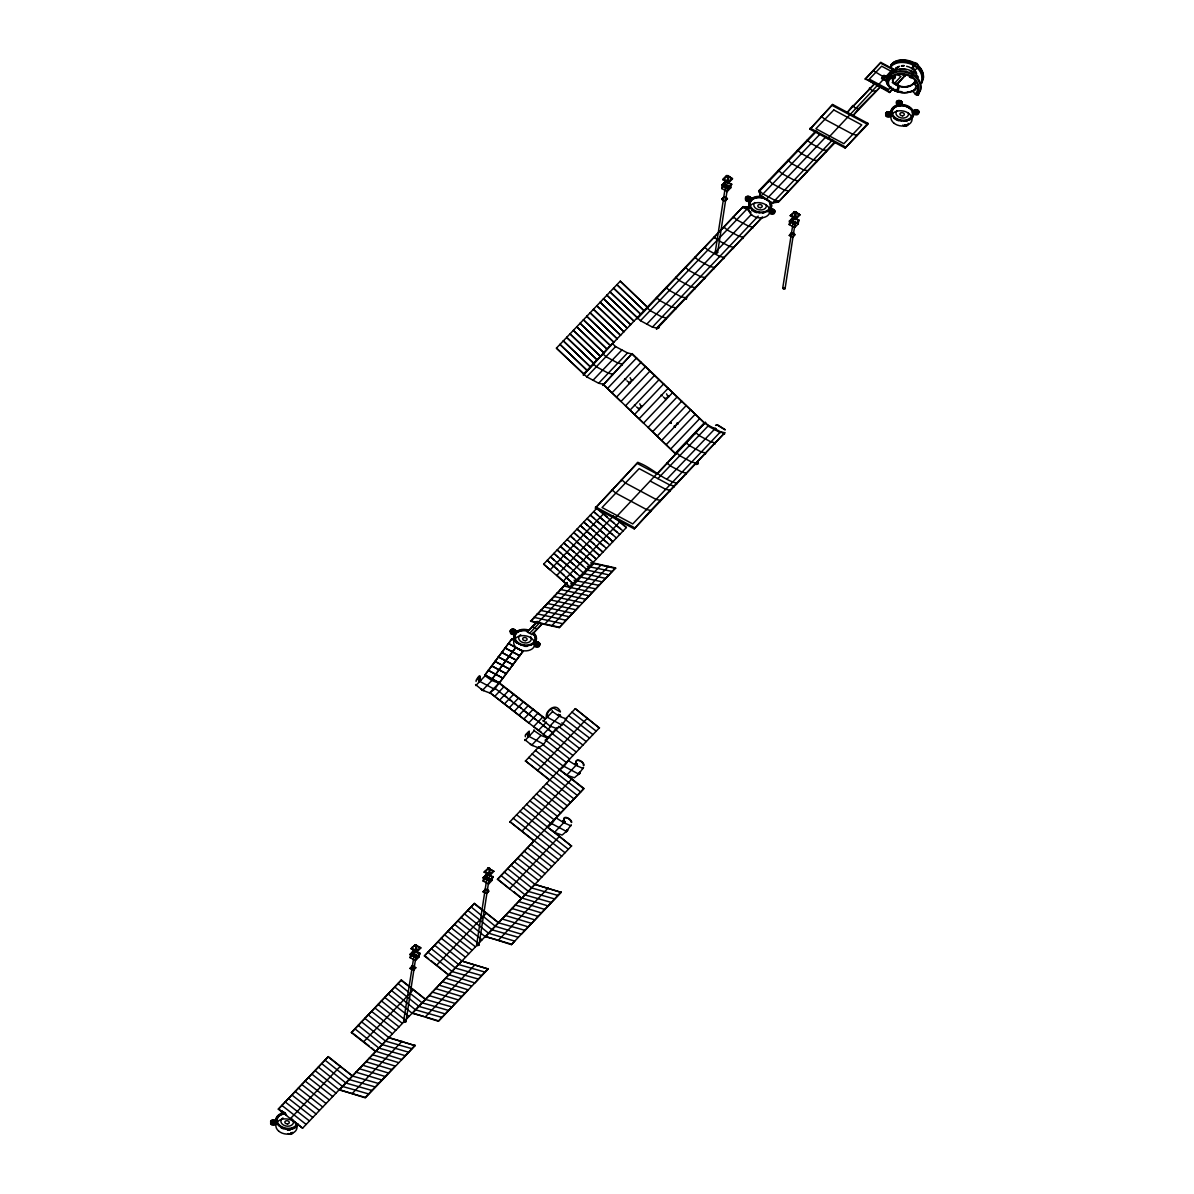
<?xml version="1.0" encoding="UTF-8"?>
<svg xmlns="http://www.w3.org/2000/svg" width="1194" height="1194" viewBox="0 0 1194 1194"><rect width="100%" height="100%" fill="white"/><g stroke="black" fill="none" stroke-linecap="round" stroke-linejoin="round"><path stroke-width="1.5" d="M894.754 89.237L895.052 90.848L896.604 90.251A3.119 1.149 -68.5 0 0 897.739 88.072L898.022 85.207L896.261 85.431M897.216 85.356L899.097 85.625L898.813 88.505A3.119 1.149 -68.5 0 1 897.679 90.684L896.425 91.445L895.813 90.356M909.515 77.222C910.604 78.834 915.246 69.715 912.201 72.312M415.467 950.827L416.154 946.961L415.616 951.737M489.092 870.381L488.57 875.068M727.818 178.025L727.295 182.637M794.816 217.726L795.279 214.099M560.061 711.758L553.195 707.803L547.822 711.952M560.449 711.788C555.314 700.117 543.27 713.922 547.091 717.101L546.315 716.34L547.807 715.788M899.037 66.685A11.746 7.925 17.1 0 0 897.097 67.67C894.739 73.177 887.351 65.401 892.605 63.864M896.142 67.431L895.455 69.192M479.854 676.535C477.496 689.595 483.615 667.536 476.54 679.64M410.184 954.513L414.094 949.887L419.96 953.707L416.154 957.707L410.184 954.513L414.005 950.514L419.96 953.707M414.199 959.857L410.079 957.648L410.602 954.215L414.124 950.528M412.378 969.752L410.154 968.558L412.378 965.797L415.721 967.588L413.497 970.349M410.079 957.648L413.602 953.961L414.094 949.887M416.258 954.349L405.945 1021.721L404.557 1022.318L403.587 1021.243L414.393 953.349M410.154 968.558L412.378 965.797M420.855 947.917L414.885 944.723L420.855 947.917L417.034 951.916L411.079 948.723C412.273 945.23 418.452 946.141 416.034 945.096M416.378 952.26L415.84 950.26L414.408 951.185L415.84 950.26M416.452 952.394L416.676 950.917L414.721 950.394M420.064 953.066L416.109 957.155L415.587 960.588L419.094 956.901L419.631 953.469M416.154 957.707L410.288 953.887M478.973 681.655L479.466 681.147M479.227 681.789L479.615 680.655M480.242 680.162L479.018 680.267L479.719 679.789M480.6 679.52L480.078 680.505L480.779 680.162M482.257 689.819L481.436 689.251M483.003 689.654L483.674 690.565L482.525 689.804M483.257 690.296L481.869 690.356L481.421 689.102M483.227 877.903L487.137 873.262L493.003 877.083L489.182 881.082L483.227 877.903L487.033 873.904L493.003 877.083M492.659 876.844L492.137 880.276L488.615 883.978L483.122 881.038L483.645 877.59L487.167 873.904M485.421 893.142L483.182 891.933L485.406 889.172C493.316 889.426 482.704 896.948 488.764 890.978M483.122 881.038L486.63 877.336L487.137 873.262M489.286 877.739L478.973 945.096L477.585 945.693L476.63 944.618L487.107 876.948M483.182 891.933L485.406 889.172M487.525 875.262L487.749 873.784L488.883 873.65L489.212 876.426M487.645 875.172L487.853 873.844M489.018 868.829L489.868 868.769L489.062 868.486M488.615 883.978L489.286 880.456L483.316 877.262M532.226 626.492L536.987 629.044M541.912 624.163L531.987 634.581L541.912 624.163L539.524 622.895L529.599 633.298M528.106 736.608L528.852 736.235C526.882 738.161 531.255 732.489 529.211 735.459M528.36 736.743L529.24 731.206L525.673 734.594M528.196 736.101L528.972 731.504L525.957 734.877M528.241 735.907L529.987 734.623M530.897 744.444L530.464 743.728M532.808 745.519L530.39 744.22M592.97 364.961L593.164 363.722L596.343 366.767L608.283 373.155L612.552 374.095L612.373 375.334M546.643 717.564L546.748 716.788M546.837 716.967L547.762 712.057M602.597 354.872L602.776 353.633L605.97 356.678L617.895 363.066L622.178 364.006L621.984 365.245M547.464 716.31L548.195 715.952L546.628 716.042M704.311 422.84L631.79 353.902L602.746 385.423L632.104 353.588L704.311 422.84L675.147 453.421L602.94 384.184L598.657 383.244L586.732 376.856L556.419 348.141L583.702 373.886M612.403 343.544L583.359 375.05L612.403 343.544L615.582 346.588L627.507 352.961L631.79 353.902M558.135 715.116L558.374 714.445C558.613 716.012 561.27 713.564 559.792 716.012L560.583 715.728M560.553 716.415L560.031 715.34M673.909 487.182L674.088 485.943L669.804 485.003L639.163 468.615L602.06 507.525L632.745 523.942L720.519 431.795L724.803 432.735L634.223 528.867L595.358 508.092L637.88 462.421C651.924 467.481 662.237 479.57 676.714 483.197L676.52 484.436M611.716 490.928L611.895 489.674L615.806 493.122L646.491 509.525L650.775 510.465L724.803 432.735M562.598 821.532L564.404 821.487M571.359 822.472C570.642 818.383 562.15 814.547 563.986 821.785C561.732 813.741 571.105 818.383 571.792 822.248M562.687 821.039L565.18 822.666L564.538 821.293M574.866 764.22L576.926 764.697M575.359 763.787L576.806 763.682M566.314 831.322C564.359 833.263 568.822 827.845 566.747 830.845M583.403 765.608C584.642 761.906 573.881 756.608 576.269 764.503C573.613 756.041 584.776 761.473 583.911 765.518M566.374 831.427L567.583 830.576L566.762 831.591L551.807 823.681L547.553 827.293L554.434 832.457L562.105 835.069L566.359 831.457L571.284 824.785M614.791 518.48L705.415 422.363L708.46 426.303L720.385 432.691L720.519 431.795M646.73 308.813L646.924 307.574L650.103 310.619L662.043 317.007L666.327 317.947L666.133 319.186M567.284 829.636L567.448 830.442M577.284 765.518L576.627 763.608M621.328 480.839L621.522 479.585L625.417 483.018L656.073 499.42L660.357 500.361L660.163 501.599M579.627 773.503L578.18 774.578L579.806 772.458L579.09 774.294L564.075 766.354L559.822 769.981L566.702 775.13L574.374 777.757L578.627 774.13L583.553 767.473M579.553 772.324L579.344 772.921M656.357 298.724L656.536 297.485L659.73 300.53L671.655 306.918L675.938 307.858L675.744 309.097M656.7 328.037L656.506 329.275L762.503 217.039L656.7 328.037L652.417 327.096L640.491 320.708L610.03 291.903L637.298 317.664L637.118 318.902L743.116 206.666L748.742 207.144L640.491 320.708M657.327 328.022L658.894 327.902L657.476 327.872M658.342 327.365C658.237 324.559 659.849 328.708 658.103 327.231M595.358 508.092L637.88 462.421M665.968 288.635L666.162 287.396L669.341 290.44L681.281 296.828L685.565 297.769L684.669 299.366L685.386 298.888M634.223 528.867L650.775 510.465L650.581 511.719M675.595 278.545L675.774 277.292L678.968 280.351L690.893 286.724L695.177 287.664L694.983 288.918M685.207 268.456L685.401 267.202L688.58 270.262L700.52 276.635L704.803 277.575L704.609 278.829M637.686 463.675L657.118 474.063L657.312 472.824M686.535 298.127C686.58 297.202 686.804 299.351 684.669 299.366M694.833 258.367L695.012 257.113L698.206 260.173L710.131 266.546L714.415 267.486L714.221 268.74M666.745 463.973L666.939 462.735L670.118 465.779L682.043 472.167L686.326 473.108L686.132 474.346M704.445 248.277L704.639 247.024L707.818 250.083L719.758 256.456L724.027 257.397L723.848 258.65M669.774 491.51L669.968 490.256L665.685 489.316L650.342 481.122M676.356 453.884L676.55 452.645L679.729 455.69L691.669 462.078L695.953 463.018L695.759 464.257M721.848 185.413L725.773 180.772L731.623 184.592L727.818 188.592L721.848 185.413L725.788 181.413L731.623 184.592M714.072 238.188L714.251 236.934L717.445 239.994M731.295 184.354L730.773 187.786L727.25 191.488L721.743 188.548L722.28 185.1M724.057 200.652L721.818 199.443L724.042 196.682L727.4 198.488L725.176 201.249M721.743 188.548L725.265 184.846L725.773 180.772M727.922 185.249L717.609 252.606L716.221 253.203L715.251 252.128L725.728 184.458M685.983 443.795L686.177 442.556L689.356 445.601L701.281 451.989L705.564 452.929L705.37 454.168M721.818 199.443L724.042 196.682M726.161 182.772L726.385 181.294L728.549 181.906L731.862 178.324L726.803 175.622L723.564 179.01L728.624 181.607L728.116 183.294M727.653 176.339L728.504 176.399L727.698 175.996M727.833 177.861L727.25 181.607M727.847 183.936L728.25 181.831L725.803 181.891L727.519 181.16M727.25 191.488L727.773 188.04L731.728 183.966M727.818 188.592L721.952 184.771M723.683 228.099L723.877 226.845L727.056 229.905L738.982 236.278L743.265 237.218L743.086 238.472M695.595 433.706L695.789 432.452L698.968 435.512L710.908 441.884L715.191 442.825L714.997 444.078M733.295 218.009L733.489 216.756L736.683 219.815L748.608 226.188L752.892 227.129L752.698 228.382M696.311 463.675L696.177 464.556L698.087 462.377L696.759 463.869M696.639 464.138L697.311 463.212M697.863 462.048L698.087 463.973L696.699 463.869M698.087 462.377L697.296 463.436M657.118 474.063L705.415 422.363M733.459 248.561L733.653 247.307L729.37 246.367L719.012 240.83M713.594 428.855L715.4 428.795L716.012 430.138L715.684 428.437M715.922 429.318L713.669 428.347M834.815 142.862L778.309 202.144L772.473 202.905L760.548 196.532L759.1 190.518L815.606 131.236M762.593 213.323L762.682 212.741A11.433 8.134 8.7 0 0 765.473 212.219M768.533 181.682L768.727 180.428L772.622 183.861L784.548 190.249L788.115 190.801L787.921 192.055M778.145 171.593L778.339 170.339L782.234 173.772L794.174 180.16L797.741 180.712L797.547 181.966M778.309 202.144L835.009 141.608M787.771 161.503L787.95 160.25L791.861 163.682L803.786 170.07L807.353 170.623L807.159 171.876M797.383 151.414L797.577 150.16L801.472 153.593L813.413 159.981L816.98 160.533L816.786 161.772M793.129 217.487L799.084 220.666L793.219 216.845L789.309 221.487L793.249 217.487M798.756 220.427L798.219 223.86L794.711 227.547L789.204 224.606L789.727 221.174M791.503 236.71L789.279 235.517L791.503 232.755C799.398 233.009 788.801 240.531 794.846 234.546M789.204 224.606L792.726 220.92L793.219 216.845M795.383 221.308L785.07 288.679L783.682 289.276L782.712 288.202L793.517 220.323M789.279 235.517L791.503 232.755M795.174 212.532L795.965 212.472L795.159 212.189M795.383 213.98L794.741 218.711L795.577 219.368L794.965 217.233L793.532 218.144L794.965 217.233M807.01 141.31L807.189 140.071L811.099 143.504L823.024 149.892L826.591 150.444L826.397 151.683M795.502 219.233L795.786 217.995M794.711 227.547L795.234 224.114L799.189 220.039M809.965 129.221L832.651 104.49L867.874 123.325L867.71 124.43L845.173 148.056L809.965 129.221L832.651 104.49M821.218 117.415L821.397 116.311L824.845 119.34L852.814 134.295L856.605 135.131L856.441 136.235M827.561 138.638L877.56 85.267M845.173 148.056L867.874 123.325M850.098 115.012L850.262 113.908M852.635 106.818L874.65 83.714L847.352 112.34L852.829 105.52L855.546 108.37L858.65 108.639L880.471 86.819L853.173 115.46L858.65 108.639L858.441 109.923M892.828 88.983L889.5 92.475L865.322 78.714L880.859 62.416L896.052 70.536M869.381 89.237L869.575 87.953L872.292 90.804L875.396 91.072L875.202 92.356M872.978 71.327L873.083 70.565L885.127 77.819M877.351 85.983L893.008 68.909L892.888 69.67M865.202 79.476L880.859 62.416M889.5 92.475L892.948 88.222M897.395 83.565L897.276 84.326L905.156 75.401L897.395 83.565L894.769 82.983L900.948 76.506L897.724 74.789M904.768 121.012L904.798 120.863A11.433 8.134 8.7 0 0 910.022 119.31M916.35 85.953C913.365 85.117 914.679 78.894 915.111 83.699M913.828 69.342C914.32 71.819 917.932 67.506 918.261 66.103C915.783 57.446 911.559 70.64 911.723 67.745L914.052 68.774M911.723 67.745C912.097 70.7 917.186 60.745 913.917 63.715M915.589 63.924L912.216 69.058L912.32 67.595M914.365 63.924L914.634 62.551L913.843 62.879M895.067 76.132C895.351 82.073 886.799 77.058 889.62 73.312L890.53 72.774M889.933 73.252L890.246 76.58L893.933 78.416M894.769 77.923L893.41 78.535M715.594 425.348L717.46 424.795L725.28 429.721M513.808 630.671C515.763 634.387 508.748 630.148 513.823 630.671M538.33 644.342C534.285 646.506 537.031 641.73 538.181 643.85M747.966 197.473C751.578 197.353 746.668 201.353 747.354 197.667M773.473 211.353C769.429 213.517 772.175 208.741 773.324 210.86M882.351 77.655L883.172 76.476A1.716 1.209 8.7 0 0 883.724 75.804L883.993 76.058M882.47 77.207A1.716 1.209 8.7 0 1 881.799 77.789L883.784 75.52M883.172 76.476L884.112 75.386M885.873 80.326L885.545 80.565M887.381 77.834L884.142 75.476M910.276 76.879C910.156 79.849 915.41 71.461 913.126 72.252M910.664 77.311C912.246 80.908 914.365 66.894 916.067 74.461A16.194 13.358 14.9 0 1 918.365 77.132M488.271 875.217L488.883 873.65L489.48 875.784M726.907 182.727L727.31 181.279L728.042 182.607L728.34 181.816M631.76 379.931L632.671 380.155L631.79 380.05M916.44 86.192L913.186 91.938L916.574 94.953L918.425 94.908L918.858 93.595M921.35 83.386L922.44 80.162A17.447 14.403 14.9 0 0 917.664 67.297L915.067 65.252M476.152 680.207L476.078 681.446M525.3 735.131L525.345 736.728M564.075 766.354L569.001 759.683M551.807 823.681L556.732 817.009M416.363 951.708L416.542 950.991M795.383 218.756L794.458 218.86L795.801 217.89L793.846 217.353M889.172 75.312L886.441 79.52A17.925 10.224 4.5 0 0 892.008 88.49M893.366 77.804L892.754 79.237A11.627 6.642 4.5 0 0 896.366 85.058L898.127 85.759M715.251 252.128L716.639 251.546L717.609 252.606M782.712 288.202L784.1 287.62L785.07 288.679M403.587 1021.243L404.975 1020.646L405.945 1021.721M476.63 944.618L478.018 944.036L478.973 945.096M567.419 830.979L567.538 829.77M557.329 728.459L548.195 738.026L489.913 692.669L528.763 722.907L538.091 712.997M489.913 692.669L499.211 682.774L545.374 718.684M494.958 696.132L504.077 686.55M499.808 699.908L508.942 690.326M504.166 695.46L506.793 697.012M504.674 703.684L513.793 694.117M509.032 699.236L511.659 700.788M404.587 1021.079L302.589 1128.196L278.336 1109.181L328.32 1056.63L352.648 1076.092L378.543 1083.48M509.525 707.46L518.659 697.893M281.844 1105.375L306.097 1124.39M513.883 703.012L516.509 704.564M285.157 1101.898L309.41 1120.912M288.485 1098.42L312.738 1117.435M291.799 1094.928L316.052 1113.942M295.127 1091.45L319.38 1110.465M514.39 711.236L523.509 701.669M298.44 1087.973L322.693 1106.987M552.941 732.922L518.957 706.445L521.375 708.355M301.754 1084.48L326.022 1103.495M305.082 1081.003L329.335 1100.017M308.395 1077.525L332.648 1096.54M311.724 1074.033L335.977 1093.047M519.241 715.012L528.375 705.445M315.037 1070.555L339.111 1089.883L365.26 1097.405L394.035 1067.227M318.365 1067.078L342.424 1086.406L368.573 1093.928M523.614 710.564L531.091 715.907M321.679 1063.585L346.006 1083.062L371.901 1090.45M325.007 1060.108L349.32 1079.57L375.214 1086.958M278.336 1109.181L328.32 1056.63M524.106 718.788L533.225 709.221M371.767 1048.093L375.632 1051.586L351.379 1032.571L401.363 980.005L425.676 999.482L451.571 1006.855M533.33 718.131L535.942 719.683M354.872 1028.765L378.946 1048.093L405.094 1055.615M358.2 1025.288L382.274 1044.616L408.423 1052.138M361.513 1021.795L385.587 1041.138L411.736 1048.645M364.842 1018.318L388.916 1037.646L415.124 1045.631L365.319 1097.868L339.29 1089.57M302.589 1128.196L290.649 1118.375L340.454 1066.138M368.155 1014.84L392.408 1033.84M371.483 1011.348L395.736 1030.362M538.375 721.579L540.807 723.46M374.797 1007.87L399.05 1026.885M542.942 716.773L533.628 726.683L541.106 732.026M378.125 1004.378L402.378 1023.392M381.438 1000.9L404.154 1019.183M384.752 997.423L409.02 1016.437M538.688 730.131L546.479 722.072M388.08 993.93L412.154 1013.273L423.691 1016.378M543.046 725.683L545.673 727.236M391.393 990.453L415.467 1009.796L441.616 1017.303M394.721 986.975L419.034 1006.438L444.944 1013.825M363.692 1041.75L408.87 994.483M573.986 798.905L525.479 760.891L549.553 780.219M398.035 983.483L408.632 992.259M528.793 757.399L577.314 795.428M351.379 1032.571L401.363 980.005M532.121 753.921L580.627 791.95M535.434 750.444L583.762 788.786L497.45 879.336L521.703 898.351L513.808 891.679M548.091 729.131L550.524 731.012M525.3 761.205L538.763 746.951M569.657 758.996L545.404 739.996M548.195 738.026L543.345 734.25L551.344 725.848M431.332 960.916L448.66 974.961L424.407 955.946L474.391 903.395L498.719 922.858L524.614 930.245M555.359 729.549L579.612 748.548M427.915 952.14L452.242 971.617L478.137 979.005M431.243 948.663L455.556 968.125L481.451 975.513M434.556 945.185L458.63 964.513L484.779 972.035M437.87 941.693L461.944 961.036L488.167 969.006L438.362 1021.243L412.333 1012.945M568.642 715.609L592.896 734.623M441.198 938.215L465.451 957.23M537.613 770.399L587.403 718.146M571.956 712.131L596.209 731.146M444.511 934.738L468.764 953.752M413.482 989.513L409.975 993.318L422.109 1002.826L448.257 1010.348M558.404 859.71L509.898 821.696L533.972 841.024M575.284 708.639L599.343 727.982L575.284 708.639L565.135 719.415L589.567 738.101M447.84 931.245L472.093 950.26M513.211 818.203L561.732 856.232M451.153 927.768L475.406 946.782M516.539 814.726L565.046 852.755M454.481 924.29L477.197 942.559M519.853 811.248L568.374 849.262M457.795 920.798L482.048 939.812M523.181 807.756L571.508 846.098L551.479 829.934M461.108 917.32L485.182 936.648L496.734 939.768M526.494 804.278L550.747 823.293M464.436 913.843L488.51 933.171L514.718 941.141L511.405 944.633L485.376 936.335M529.823 800.801L554.076 819.8M467.749 910.35L492.077 929.827L517.972 937.215M436.72 965.14L481.913 917.858M533.136 797.308L557.389 816.323M405.691 1019.915L477.436 944.782M471.078 906.873L481.675 915.649M536.449 793.831L560.717 812.845M424.407 955.946L474.391 903.395M539.778 790.338L564.031 809.353M543.091 786.861L567.344 805.875M546.419 783.383L570.672 802.398M522.017 831.188L571.822 778.951M497.45 879.336L534.151 840.695M563.016 765.966L538.569 747.28M500.958 875.53L525.27 894.993L551.18 902.38M566.329 762.488L543.24 744.847M504.271 872.053L528.599 891.515L554.494 898.903M507.599 868.56L531.912 888.037L557.807 895.41M572.971 755.518L548.539 736.832M510.913 865.083L534.987 884.411L561.195 892.396L511.405 944.633M576.299 752.041L551.852 733.34M514.226 861.59L538.494 880.605M561.135 891.933L521.36 934.186L495.391 926.335L483.197 916.38M517.554 858.113L541.807 877.127M486.525 912.903L483.018 916.694M582.941 745.071L558.493 726.385M520.868 854.635L545.121 873.65M586.254 741.593L561.807 722.892M524.196 851.143L548.449 870.157M527.509 847.665L551.762 866.68M530.837 844.188L555.091 863.202M478.734 943.29L571.687 845.785M547.24 827.099L583.956 788.458L563.732 772.622M559.553 836.278L509.569 888.843L497.629 879.008M479.272 681.013L480.854 679.655M889.739 73.655L893.41 71.207A16.089 10.85 17.1 0 1 910.007 70.356L912.992 71.565M915.276 80.968L915.305 83.296M921.798 83.087L923.246 78.849A17.895 14.761 14.9 0 0 918.35 65.655L917.679 65.222M715.952 425.333L717.549 425.213L724.952 429.81M900.53 103.132C896.963 105.475 898.381 99.386 900.589 102.893M272.292 1121.614C272.56 1125.614 276.904 1120.166 272.292 1121.614M475.54 684.565L482.54 690.251L489.585 692.923L494.48 689.251L523.047 651.237L517.226 648.118M524.688 739.534L531.688 745.205L538.718 747.877L543.613 744.22L548.539 737.549M542.957 720.355L549.956 726.027L557.001 728.713L561.881 725.042L566.807 718.37M514.778 640.536L511.868 638.969L484.868 675.117L499.42 682.893L523.047 651.237M484.868 675.117L511.868 638.969M515.763 647.342L492.152 678.998L515.793 647.641L508.495 643.447L523.062 651.536M914.32 82.237L913.186 83.729A11.522 8.492 -0.5 0 1 900.977 86.386L899.097 85.625M914.753 90.431L916.38 88.296M915.082 94.251L916.798 91.998A14.209 11.716 14.9 0 0 913.768 78.938L911.679 77.476M915.813 94.669L917.589 92.326A15.089 12.447 14.9 0 0 914.395 78.461L912.171 76.849M917.29 95.102L919.171 92.61A16.731 13.806 14.9 0 0 915.649 77.207L913.171 75.312M917.917 95.072L920.947 89.341A17.358 14.313 14.9 0 0 916.186 76.535L913.604 74.506M914.231 82.789L913.097 84.267A11.403 8.403 -0.5 0 1 901.022 86.893L899.201 86.177M613.343 516.077L626.372 527.524L569.717 587.015L543.643 564.135L550.15 569.851L603.492 513.838L607.403 517.271M567.105 539.464L593.179 562.344M543.643 564.135L596.985 508.122M556.792 562.881L560.926 566.031M560.12 559.404L570.762 568.269M563.434 555.926L567.568 559.061M566.762 552.434L570.896 555.583M570.075 548.956L574.21 552.106M573.389 545.479L577.523 548.613M576.717 541.986L580.851 545.136M583.359 535.031L587.493 538.166M586.672 531.539L590.806 534.688M593.314 524.584L596.149 526.584M596.627 521.091L600.776 524.241M599.955 517.614L604.089 520.763M569.956 561.643L574.09 564.792M573.269 558.165L582.627 565.881M576.598 554.673L587.254 563.538M579.911 551.195L584.045 554.344M583.239 547.718L587.373 550.852M586.553 544.225L590.687 547.374M589.866 540.748L594.015 543.882M596.507 533.778L599.343 535.778M599.836 530.3L603.97 533.434M609.791 519.853L613.925 522.987M563.419 581L619.85 521.793M566.508 577.806L573.03 583.538L547.18 560.359L557.613 569.508M569.837 574.329L573.971 577.463M586.433 556.911L590.567 560.061M589.746 553.434L596.269 559.15L570.419 535.987L574.329 539.419M593.075 549.956L599.597 555.673L573.732 532.494L577.657 535.927M596.388 546.464L602.91 552.18L577.06 529.017L580.971 532.449M599.716 542.986L603.851 546.121M603.03 539.509L607.164 542.643M609.671 532.539L612.507 534.539M612.985 529.046L617.134 532.196M616.313 525.569L620.447 528.718M569.717 587.015L556.897 575.284L613.119 516.375L626.372 527.524M576.583 579.762L550.494 556.882L554.404 560.314M579.896 576.269L553.822 553.389L557.732 556.822M583.209 572.792L557.135 549.912L561.046 553.344M586.538 569.314L560.464 546.434L564.374 549.867M589.851 565.822L563.777 542.942L567.687 546.374M606.448 548.419L580.374 525.539L584.284 528.972M609.776 544.927L583.702 522.047L587.612 525.479M616.417 537.972L590.343 515.092L594.254 518.524M619.731 534.479L593.657 511.599L597.567 515.032M623.059 531.002L596.761 508.405M685.147 298.858L686.475 299.067L685.759 298.216M560.15 715.639L558.374 714.445M889.127 74.535L887.411 77.222M475.809 685.565L485.122 675.804L484.854 674.804L499.42 682.893M524.942 740.519L534.255 730.758L533.987 729.758M543.225 721.34L552.538 711.579L552.27 710.594M889.411 76.132L886.694 80.237A17.597 10.045 4.5 0 0 892.157 89.043L894.843 90.475M556.419 348.141L620.283 281.157L647.357 307.112L620.283 281.157M722.743 179.622L726.549 175.608L728.101 175.637L732.519 178.801L728.698 182.801L722.743 179.622L728.101 175.637M728.698 182.801L728.37 175.787M723.37 184.443L726.042 181.697M727.862 186.816L723.549 184.861M725.251 200.726L727.4 198.488M583.493 374.095L743.116 206.666L751.041 212.248M758.906 191.771L816.621 131.221M586.732 376.856L615.582 346.588M819.517 134.668L760.548 196.532L759.1 190.518L762.996 193.95L774.936 200.338L778.503 200.89L772.473 202.905L832.651 139.788M593.045 380.244L621.91 349.976M646.82 324.096L751.414 214.368M766.16 199.532L826.323 136.415M598.657 383.244L627.507 352.961M652.417 327.096L758.22 216.099M656.998 328.38L657.804 327.514M658.879 326.395L658.461 327.589M685.759 298.44L686.535 297.381M891.067 86.864L888.605 89.46L869.307 79.132L881.65 66.192L891.291 71.356M794.667 218.084L790.204 215.681L794.249 211.696L799.323 214.398L796.085 217.801L791.01 215.084M790.204 215.681L795.831 211.86L799.98 214.875L796.159 218.875L795.831 211.86M790.876 220.517L793.503 222.263M657.879 478.615L708.594 425.422M530.524 620.79L537.778 622.85L594.105 563.18L615.567 567.956L559.24 627.626L530.629 621.268L567.046 582.493M530.629 621.268L567.15 582.956M666.819 479.257L714.922 428.81M476.809 679.923L479.988 676.595M537.181 621.298L527.211 632.029L537.584 621.85M482.54 690.251L491.853 680.49L498.898 683.162M559.24 627.626L579.045 606.253L550.449 599.895M583.478 601.612L615.567 567.956M529.002 735.011L528.554 734.907M546.389 717.43L548.27 715.445M531.688 745.205L540.986 735.444L548.031 738.116M549.956 726.027L559.27 716.266L566.299 718.952M545.21 740.31L557.389 727.549M509.719 822.009L599.537 727.653M575.105 763.548L577.359 765.011M566.702 775.13L576.001 765.369L583.179 768.518M411.079 948.723L415.124 944.723M493.883 871.292L487.928 868.098L493.883 871.292L490.077 875.292L484.107 872.113L488.167 868.113M577.926 774.443L578.732 773.578M579.806 772.458L579.732 773.712L579.015 773.294M484.107 872.113L489.465 868.128M490.077 875.292L489.734 868.277M484.794 876.933L487.421 878.68M420.198 947.439L416.96 950.827L411.885 948.126M493.226 870.814L489.988 874.217L484.928 871.501M416.184 955.916L411.482 953.782L414.721 951.036M418.587 953.409L415.96 951.663M493.092 876.456L489.137 880.53L483.645 877.59M413.587 969.841L415.721 967.588M564.986 822.218L564.419 820.95L562.762 821.368M554.434 832.457L563.732 822.681L570.911 825.83M565.658 831.77L566.463 830.89M339.365 1090.018L389.095 1037.332M412.393 1013.407L462.138 960.707M485.436 936.783L535.166 884.097M415.064 1045.168L401.841 1059.556L375.812 1051.257M438.362 1021.243L468.242 989.901L442.213 981.602M488.092 968.558L474.884 982.946L448.854 974.647M886.963 79.073L886.008 80.073A1.716 1.209 8.7 0 1 886.545 79.401L886.008 79.625M602.94 384.184L620.984 401.482L650.148 370.901M636.611 357.916L607.761 388.199M641.133 362.245L612.268 392.527M645.641 366.573L616.776 396.841M654.67 375.229L625.507 405.811L643.551 423.124L672.715 392.542M659.178 379.558L630.328 409.826M663.685 383.886L634.835 414.154M668.207 388.214L639.342 418.482M677.222 396.871L648.073 427.452L675.147 453.421M681.744 401.199L652.879 431.467M686.251 405.527L657.401 435.795M690.774 409.855L661.909 440.123M695.281 414.184L666.431 444.452M699.788 418.512L670.938 448.78M890.396 77.67L888.664 79.356A16.447 9.388 4.5 0 0 892.873 89.669L895.351 91.028M889.769 73.938L891.724 77.67L893.008 76.401A14.791 9.97 17.1 0 1 908.276 75.625L910.664 76.864M891.067 78.267L889.381 79.879A15.656 8.925 4.5 0 0 893.381 89.699L895.739 90.968M891.037 77.058L892.425 75.774A15.626 10.537 17.1 0 1 908.559 74.953L911.156 76.237M891.022 64.73L893.425 62.416A17.462 11.776 17.1 0 1 911.455 61.506L914.664 62.849M890.739 66.028L892.739 64.177A17.626 11.88 17.1 0 1 910.932 63.252L914.052 64.655M890.858 66.774L892.843 64.939A17.253 11.641 17.1 0 1 910.649 64.028L913.664 65.416M895.843 68.715L897.47 67.222A11.477 7.746 17.1 0 1 899.366 66.252M890.052 75.535L891.575 74.237A17.059 11.507 17.1 0 1 909.186 73.341L912.141 74.7M889.814 74.715L891.381 73.431A17.552 11.836 17.1 0 1 909.485 72.521L912.589 73.894M892.888 72.461L894.067 71.506M887.575 113.34C886.5 117.116 892.575 112.833 887.56 113.326M894.157 78.401L895.53 75.864M795.204 221.621L794.458 221.935M528.285 734.817L529.449 735.086M416.079 954.648L413.9 953.872M890.127 72.938L891.142 72.61M893.56 78.565L894.575 78.237M727.43 185.757L725.564 184.771M482.316 689.998L481.66 689.072M885.858 80.252L885.605 80.476M742.922 207.92L748.742 207.144M793.935 217.427L794.861 217.308M916.126 112.729L917.44 112.176L916.888 111.042L914.917 111.415L916.111 112.729L915.007 112.146M885.381 79.729L882.993 78.998A1.716 1.209 8.7 0 0 882.008 78.535L881.485 78.371M795.562 211.711L794.01 211.681L799.98 214.875M884.993 76.147L886.724 76.864A1.925 1.373 8.7 0 0 887.694 77.356M881.754 78.595L885.202 80.282M590.642 562.852L615.671 568.419M587.329 566.344L612.238 571.433M574.045 580.269L598.97 585.358M570.732 583.747L595.642 588.851M539.464 622.79L543.031 623.581M559.12 627.163L544.822 623.984L601.269 564.777M896.813 91.401L899.619 92.147A16.164 11.925 -0.5 0 0 913.992 90.311M896.425 91.445L899.41 92.251A16.835 12.418 -0.5 0 0 914.38 90.341M895.918 90.908L899.157 91.804A17.686 13.044 -0.5 0 0 901.843 92.236M535.24 884.545L561.195 892.396M511.331 944.17L498.346 940.26L548.15 888.008M462.197 961.17L488.167 969.006M438.302 1020.795L425.318 1016.87L475.108 964.633M389.154 1037.78L415.124 1045.631M893.216 78.371L891.724 77.67M715.415 428.258L713.758 428.676M487.898 878.321L486.928 877.262M898.022 85.207L896.201 84.505A11.955 6.821 4.5 0 1 892.5 80.117M909.828 70.7L912.634 71.849M882.023 77.909L882.993 78.998M914.574 63.312L911.35 61.939A17.731 11.97 17.1 0 0 893.037 62.879M577.448 765.339L576.806 763.966M880.739 63.178L895.933 71.297M902.007 74.55L905.037 76.162M865.322 78.714L889.62 91.714M832.487 105.594L867.71 124.43M810.129 128.116L845.352 146.952M726.549 175.608L732.519 178.801M725.265 184.846L730.773 187.786M792.726 220.92L798.219 223.86M789.413 220.845L795.368 224.039M790.801 222.278L793.786 223.875M723.967 197.204L727.31 198.995M791.413 233.263L794.771 235.069M721.892 198.935L724.131 200.129M705.221 423.616L724.609 433.989M595.537 506.838L634.417 527.629M527.658 632.268L531.539 634.342M511.898 639.283L514.808 640.835M480.316 680.132L479.063 681.147L479.331 680.326M547.345 717.266L561.881 725.042M479.928 681.476L494.48 689.251M483.077 689.983L483.839 690.386M529.061 736.429L543.613 744.22M486.63 877.336L492.137 880.276M485.331 889.694L488.689 891.485M483.257 891.425L485.495 892.619M413.602 953.961L419.094 956.901M410.602 954.215L416.109 957.155M412.288 966.304L415.646 968.095M410.229 968.05L412.467 969.244M885.829 76.55L887.082 78.088M886.306 76.923L885.814 76.655A2.254 1.597 8.7 0 0 883.142 76.864L882.814 77.192A2.254 1.597 8.7 0 0 883.381 79.147L883.873 79.416A2.254 1.597 8.7 0 0 886.545 79.222M911.007 68.058L909.216 67.058A11.746 7.925 17.1 0 0 906.574 66.297M568.628 760.727L576.001 765.369M556.374 818.054L563.732 822.681M912.022 68.67L913.738 69.789A11.656 9.627 14.9 0 1 916.514 73.864M552.538 711.579L559.27 716.266M485.122 675.804L491.853 680.49M534.255 730.758L540.986 735.444M793.547 221.756L793.025 220.83M914.679 66.028L917.186 67.954A16.94 13.97 14.9 0 1 921.813 80.431M545.18 718.997L499.032 683.102M494.465 687.878L518.748 706.788M474.212 903.709L498.465 922.723M424.601 955.633L428.631 958.797M401.169 980.334L425.422 999.348M351.558 1032.243L369.08 1045.974M328.141 1056.944L352.394 1075.958M278.515 1108.868L286.605 1115.196M915.679 63.461L918.35 65.655M598.284 509.271L600.895 511.554M604.686 527.673L607.283 529.957M590.926 522.002L587.015 518.569L612.865 541.733L607.88 536.867M591.523 528.912L594.134 531.211M594.716 538.121L597.328 540.404M574.687 571.702L577.284 573.986M561.523 572.941L564.135 575.239M666.536 393.811L667.819 396.333L667.058 397.93A2.91 2.254 46 0 1 663.939 397.542L663.401 397.005M630.119 377.647L631.402 380.17L630.641 381.767A2.91 2.254 46 0 1 627.522 381.379L626.984 380.841M639.76 403.781L641.059 406.288L640.297 407.885A2.91 2.254 46 0 1 637.178 407.497L636.641 406.975M794.771 217.338L795.488 218.681M608.418 566.359L551.971 625.566M608.925 574.911L587.478 570.15M605.612 578.403L584.15 573.627M602.283 581.881L580.836 577.12M592.328 592.328L563.717 585.97M589 595.806L560.404 589.448M585.687 599.298L557.076 592.94M582.373 602.776L553.762 596.418M575.732 609.746L547.121 603.388M572.404 613.223L543.807 606.865M569.09 616.716L540.479 610.343M565.762 620.193L537.166 613.835M562.449 623.671L533.837 617.313M547.852 905.858L521.882 898.022M544.539 909.35L518.569 901.5M541.21 912.828L515.256 904.992M537.897 916.32L511.927 908.47M534.569 919.798L508.614 911.947M531.255 923.275L505.286 915.44M527.927 926.768L501.973 918.917M471.496 985.96L445.526 978.125M464.854 992.93L438.885 985.095M461.541 996.408L435.571 988.572M458.212 999.9L432.258 992.05M454.899 1003.378L428.93 995.542M402.079 1041.243L352.275 1093.495M398.453 1062.585L372.498 1054.735M395.139 1066.063L369.17 1058.227M391.826 1069.555L365.857 1061.705M388.498 1073.033L362.528 1065.182M385.184 1076.51L359.215 1068.675M381.856 1080.003L355.902 1072.152M676.864 423.154L676.192 425.422A2.91 2.254 46 0 1 674.356 425.706M884.605 75.879L884.62 75.729A1.731 1.224 8.7 0 0 885.635 76.282M885.097 80.058L885.142 80.207A1.716 1.209 8.7 0 0 884.082 79.595M416.527 945.066L417.034 951.916M901.843 120.818A11.433 8.134 8.7 0 1 891.261 110.087A11.433 8.134 8.7 0 1 906.724 105.475A11.433 8.134 8.7 0 1 911.932 117.818M912.276 112.072A10.239 7.283 8.7 0 1 900.977 120.042A10.239 7.283 8.7 0 1 893.306 108.833A10.239 7.283 8.7 0 1 909.843 108.52M892.172 116.296A11.433 8.134 8.7 0 1 896.172 105.923A11.433 8.134 8.7 0 1 911.306 108.997A11.433 8.134 8.7 0 1 909.932 119.893M898.828 120.818A11.433 8.134 8.7 0 1 893.873 118.161M908.41 113.012A6.358 4.522 8.7 0 1 901.127 117.922A6.358 4.522 8.7 0 1 896.903 110.684M907.276 124.669A2.836 2.015 8.7 0 1 904.53 124.907M904.082 121.131A2.836 2.015 8.7 0 1 906.903 121.445M908.201 123.34A2.836 2.015 8.7 0 1 908.067 123.848M907.813 124.579A2.642 1.881 8.7 0 1 905.753 126.191A2.642 1.881 8.7 0 1 902.858 124.997M906.589 124.803A2.642 1.881 8.7 0 1 904.589 124.773M904.171 121.266A2.642 1.881 8.7 0 1 905.5 121.161M901.351 66.103A11.746 7.925 17.1 0 1 903.903 65.983M901.634 65.7A11.477 7.746 17.1 0 1 904.142 65.566M913.738 90.371A17.686 13.044 -0.5 0 1 907.336 92.177M909.768 85.968A13.821 10.194 -0.5 0 1 906.664 86.64M901.813 91.729A17.806 13.134 -0.5 0 1 899.112 91.296M897.978 85.058A3.657 1.358 -68.5 0 1 898.56 86.102L898.201 88.311A2.97 1.104 -68.5 0 1 897.112 90.386L895.933 91.117A3.657 1.358 -68.5 0 1 895.351 90.072M894.41 84.028A14.746 8.418 4.5 0 1 892.202 82.401M899.604 69.476A15.283 10.313 17.1 0 1 906.41 69.715M915.47 71.252A11.597 9.567 14.9 0 1 916.589 73.386M918.261 66.103A17.955 14.821 14.9 0 1 923.186 79.341M770.339 201.562A11.433 8.134 8.7 0 1 769.817 209.696M759.727 212.696A11.433 8.134 8.7 0 1 749.041 202.293A11.433 8.134 8.7 0 1 763.682 197.025M770.145 203.935A10.239 7.283 8.7 0 1 758.862 211.92A10.239 7.283 8.7 0 1 751.19 200.696A10.239 7.283 8.7 0 1 767.727 200.398M768.548 200.264A11.433 8.134 8.7 0 1 767.817 211.771M756.712 212.696A11.433 8.134 8.7 0 1 751.742 210.04M750.056 208.159A11.433 8.134 8.7 0 1 752.474 198.547A11.433 8.134 8.7 0 1 766.279 198.726M766.279 204.89A6.358 4.522 8.7 0 1 758.996 209.801A6.358 4.522 8.7 0 1 754.787 202.547M769.354 210.801A2.836 2.015 8.7 0 1 773.473 209.413A2.836 2.015 8.7 0 1 773.891 212.845A2.836 2.015 8.7 0 1 769.414 211.338M769.473 211.622A2.642 1.881 8.7 0 1 773.757 211.114A2.642 1.881 8.7 0 1 772.981 214.189A2.642 1.881 8.7 0 1 769.354 212.084M533.494 632.671A11.433 8.134 8.7 0 1 530.33 645.208M528.539 630.029A11.433 8.134 8.7 0 0 513.748 636.342A11.433 8.134 8.7 0 0 527.539 645.73L527.449 646.312A11.433 8.134 8.7 0 1 524.494 646.282M532.584 633.387A10.239 7.283 8.7 0 1 532.569 643.267A10.239 7.283 8.7 0 1 518.853 643.088A10.239 7.283 8.7 0 1 516.495 633.178M518.211 631.835A10.239 7.283 8.7 0 1 528.151 631.014M533.405 633.268A11.433 8.134 8.7 0 1 534.599 643.267M516.614 643.029A11.433 8.134 8.7 0 1 515.435 633.029A11.433 8.134 8.7 0 1 528.449 630.611M532.822 633.611A10.642 7.567 8.7 0 1 529.046 645.476A10.642 7.567 8.7 0 1 514.45 637.671A10.642 7.567 8.7 0 1 528.211 631.133M530.584 636.73A6.358 4.522 8.7 0 1 528.36 642.491A6.358 4.522 8.7 0 1 519.957 640.775A6.358 4.522 8.7 0 1 520.703 634.715M534.345 644.611A2.642 1.881 8.7 0 1 538.449 643.999A2.642 1.881 8.7 0 1 538.24 647.058A2.642 1.881 8.7 0 1 534.285 645.581M298.142 1124.091A11.433 8.134 8.7 0 1 278.903 1125.688A11.433 8.134 8.7 0 1 284.859 1112.644A2.836 2.015 8.7 0 1 282.724 1112.211M296.963 1123.942A10.239 7.283 8.7 0 1 279.754 1125.375A10.239 7.283 8.7 0 1 285.082 1113.689M298.052 1124.673A11.433 8.134 8.7 0 1 292.44 1129.046M289.649 1129.569A11.433 8.134 8.7 0 1 286.694 1129.524M283.769 1128.927A11.433 8.134 8.7 0 1 281.083 1127.823M277.112 1124.405A11.433 8.134 8.7 0 1 284.769 1113.226M297.291 1124.449A10.642 7.567 8.7 0 1 279.396 1125.942A10.642 7.567 8.7 0 1 284.933 1113.793M291.843 1118.927A6.358 4.522 8.7 0 1 291.426 1125.315A6.358 4.522 8.7 0 1 282.5 1124.36A6.358 4.522 8.7 0 1 282.903 1117.972M282.172 1111.823A2.836 2.015 8.7 0 1 281.5 1110.853M292.694 1132.419A2.836 2.015 8.7 0 1 290.933 1133.181M287.635 1130.33A2.836 2.015 8.7 0 1 290.455 1129.136M284.784 1112.48A2.537 1.806 8.7 0 1 282.888 1112.092M282.381 1111.748A2.537 1.806 8.7 0 1 281.784 1110.868M285.799 1113.554A2.642 1.881 8.7 0 1 282.351 1113.345A2.642 1.881 8.7 0 1 281.829 1110.853M292.037 1132.524A2.537 1.806 8.7 0 1 290.873 1132.867M288.202 1129.912A2.537 1.806 8.7 0 1 290.455 1129.255M292.754 1132.703A2.642 1.881 8.7 0 1 291.023 1134.255A2.642 1.881 8.7 0 1 288.187 1133.539M289.59 1130.151A1.582 1.119 8.7 0 1 290.381 1130.091M624.88 378.886L625.671 379.528L624.88 378.886M628.82 382.781L629.611 383.423L628.82 382.781M634.536 405.005L635.327 405.647L634.536 405.005M638.462 408.915L639.253 409.557L638.462 408.915M641.432 405.841L642.223 406.467L641.491 405.751M661.297 395.05L662.088 395.692L661.297 395.05M665.237 398.945L666.028 399.587L665.371 398.796M668.207 395.871L668.998 396.512L668.207 395.871M670.431 422.557L671.222 423.183L670.431 422.557M674.356 426.452L675.147 427.094L674.356 426.452M677.326 423.377L678.117 424.019L677.476 423.228M487.749 873.784L487.451 874.56L489.704 874.306L489.406 875.098L487.749 873.784M833.8 109.967L815.905 128.728L843.874 143.683L861.755 124.922L833.8 109.967M596.821 305.754L623.91 331.723L596.821 305.754M600.179 302.231L627.253 328.201L600.179 302.231M603.522 298.724L630.611 324.693L603.522 298.724M606.88 295.216L633.954 321.171L606.88 295.216M613.582 288.187L640.656 314.141L613.582 288.187M616.925 284.665L643.999 310.634L616.925 284.665M573.374 330.35L600.448 356.319L573.374 330.35M576.732 326.843L603.806 352.812L576.732 326.843M580.075 323.32L607.149 349.29L580.075 323.32M583.433 319.813L610.507 345.782L583.433 319.813M586.776 316.291L613.85 342.26L586.776 316.291M590.12 312.783L617.208 338.753L590.12 312.783M593.478 309.261L620.552 335.23L593.478 309.261M559.971 344.409L587.045 370.379L559.971 344.409M563.329 340.902L590.403 366.856L563.329 340.902M566.672 337.38L593.746 363.349L566.672 337.38M570.031 333.872L597.104 359.827L570.031 333.872M902.604 115.788L902.022 115.773A2.209 1.567 8.7 0 1 900.172 113.326A2.209 1.567 8.7 0 1 903.873 113.37A2.209 1.567 8.7 0 1 902.604 115.788M760.474 207.652L759.906 207.652A2.209 1.567 8.7 0 1 758.056 205.189A2.209 1.567 8.7 0 1 761.757 205.249A2.209 1.567 8.7 0 1 760.474 207.652M525.345 640.656L524.778 640.641A2.209 1.567 8.7 0 1 522.912 638.193A2.209 1.567 8.7 0 1 526.629 638.238A2.209 1.567 8.7 0 1 525.345 640.656M287.545 1123.897L286.963 1123.897A2.209 1.567 8.7 0 1 285.112 1121.435A2.209 1.567 8.7 0 1 288.814 1121.479A2.209 1.567 8.7 0 1 287.545 1123.897M519.659 655.715L505.122 647.939L519.659 655.715M516.286 660.192L501.734 652.417L516.286 660.192M512.913 664.67L498.361 656.894L512.913 664.67M509.539 669.147L494.988 661.372L509.539 669.147M506.152 673.625L491.615 665.849L506.152 673.625M502.778 678.102L488.227 670.327L502.778 678.102M886.411 115.057A2.836 2.015 8.7 0 0 891.187 114.669A2.836 2.015 8.7 0 0 887.888 111.818A2.836 2.015 8.7 0 0 886.411 115.057M886.396 115.206A2.836 2.015 8.7 0 0 891.157 114.803A2.836 2.015 8.7 0 0 887.873 111.967A2.836 2.015 8.7 0 0 886.396 115.206M893.679 122.937A10.642 7.567 8.7 0 0 911.574 121.445A10.642 7.567 8.7 0 0 899.216 110.788A10.642 7.567 8.7 0 0 893.679 122.937M894.455 117.818A10.642 7.567 8.7 0 0 912.35 116.34A10.642 7.567 8.7 0 0 899.992 105.684A10.642 7.567 8.7 0 0 894.455 117.818M914.111 112.908A2.836 2.015 8.7 0 0 918.887 112.505A2.836 2.015 8.7 0 0 915.589 109.669A2.836 2.015 8.7 0 0 914.111 112.908M897.201 103.863A2.836 2.015 8.7 0 0 901.977 103.46A2.836 2.015 8.7 0 0 898.679 100.624A2.836 2.015 8.7 0 0 897.231 103.714A2.836 2.015 8.7 0 0 901.992 103.311A2.836 2.015 8.7 0 0 898.709 100.475A2.836 2.015 8.7 0 0 897.201 103.863M886.62 114.982A2.537 1.806 8.7 0 0 890.888 114.624A2.537 1.806 8.7 0 0 887.948 112.087A2.537 1.806 8.7 0 0 886.62 114.982M887.306 114.728A1.582 1.119 8.7 0 0 889.963 114.505A1.582 1.119 8.7 0 0 888.127 112.923A1.582 1.119 8.7 0 0 887.306 114.728M886.336 116.385A2.642 1.881 8.7 0 0 890.784 116.012A2.642 1.881 8.7 0 0 887.709 113.37A2.642 1.881 8.7 0 0 886.336 116.385M886.53 115.117A2.642 1.881 8.7 0 0 890.978 114.758A2.642 1.881 8.7 0 0 887.903 112.117A2.642 1.881 8.7 0 0 886.53 115.117M897.44 103.639A2.537 1.806 8.7 0 0 901.709 103.281A2.537 1.806 8.7 0 0 898.769 100.744A2.537 1.806 8.7 0 0 897.44 103.639M897.157 105.042A2.642 1.881 8.7 0 0 901.589 104.669A2.642 1.881 8.7 0 0 898.53 102.027A2.642 1.881 8.7 0 0 897.157 105.042M898.127 103.385A1.582 1.119 8.7 0 0 900.769 103.162A1.582 1.119 8.7 0 0 898.948 101.58A1.582 1.119 8.7 0 0 898.127 103.385M914.35 112.684A2.537 1.806 8.7 0 0 918.619 112.326A2.537 1.806 8.7 0 0 915.664 109.773A2.537 1.806 8.7 0 0 914.35 112.684M915.022 112.43A1.582 1.119 8.7 0 0 917.679 112.206A1.582 1.119 8.7 0 0 915.858 110.624A1.582 1.119 8.7 0 0 915.022 112.43M914.067 114.087A2.642 1.881 8.7 0 0 918.499 113.714A2.642 1.881 8.7 0 0 915.44 111.072A2.642 1.881 8.7 0 0 914.067 114.087M751.548 214.801A10.642 7.567 8.7 0 0 769.443 213.308A10.642 7.567 8.7 0 0 757.1 202.667A10.642 7.567 8.7 0 0 751.548 214.801M752.339 209.696A10.642 7.567 8.7 0 0 770.234 208.204A10.642 7.567 8.7 0 0 757.877 197.562A10.642 7.567 8.7 0 0 752.339 209.696M746.175 199.532A2.836 2.015 8.7 0 0 750.951 199.129A2.836 2.015 8.7 0 0 747.653 196.294A2.836 2.015 8.7 0 0 746.175 199.532M770.324 212.099A2.537 1.806 8.7 0 0 774.593 211.741A2.537 1.806 8.7 0 0 771.637 209.204A2.537 1.806 8.7 0 0 770.324 212.099M771.011 211.845A1.582 1.119 8.7 0 0 773.652 211.622A1.582 1.119 8.7 0 0 771.831 210.04A1.582 1.119 8.7 0 0 771.011 211.845M746.131 200.711A2.642 1.881 8.7 0 0 750.563 200.338A2.642 1.881 8.7 0 0 747.504 197.697A2.642 1.881 8.7 0 0 746.131 200.711M746.325 199.443A2.642 1.881 8.7 0 0 750.757 199.085A2.642 1.881 8.7 0 0 747.698 196.443A2.642 1.881 8.7 0 0 746.325 199.443M747.086 199.055A1.582 1.119 8.7 0 0 749.742 198.831A1.582 1.119 8.7 0 0 747.907 197.249A1.582 1.119 8.7 0 0 747.086 199.055M516.42 647.79A10.642 7.567 8.7 0 0 534.315 646.312A10.642 7.567 8.7 0 0 521.957 635.656A10.642 7.567 8.7 0 0 516.42 647.79M511.062 632.387A2.836 2.015 8.7 0 0 515.838 631.984A2.836 2.015 8.7 0 0 512.539 629.148A2.836 2.015 8.7 0 0 511.062 632.387A2.836 2.015 8.7 0 0 515.808 632.133A2.836 2.015 8.7 0 0 512.524 629.283A2.836 2.015 8.7 0 0 511.047 632.521M534.972 645.163A2.836 2.015 8.7 0 0 539.748 644.775A2.836 2.015 8.7 0 0 536.449 641.924A2.836 2.015 8.7 0 0 534.972 645.163M535.091 645.223A2.642 1.881 8.7 0 0 539.539 644.864A2.642 1.881 8.7 0 0 536.479 642.223A2.642 1.881 8.7 0 0 535.091 645.223M535.867 644.835A1.582 1.119 8.7 0 0 538.524 644.611A1.582 1.119 8.7 0 0 536.688 643.029A1.582 1.119 8.7 0 0 535.867 644.835M535.181 645.088A2.537 1.806 8.7 0 0 539.449 644.73A2.537 1.806 8.7 0 0 536.509 642.193A2.537 1.806 8.7 0 0 535.181 645.088M534.957 645.312A2.836 2.015 8.7 0 0 539.718 644.909A2.836 2.015 8.7 0 0 536.434 642.073A2.836 2.015 8.7 0 0 534.957 645.312M510.987 633.701A2.642 1.881 8.7 0 0 515.435 633.342A2.642 1.881 8.7 0 0 512.36 630.701A2.642 1.881 8.7 0 0 510.987 633.701M511.181 632.447A2.642 1.881 8.7 0 0 515.629 632.074A2.642 1.881 8.7 0 0 512.554 629.432A2.642 1.881 8.7 0 0 511.181 632.447M511.957 632.044A1.582 1.119 8.7 0 0 514.614 631.835A1.582 1.119 8.7 0 0 512.778 630.253A1.582 1.119 8.7 0 0 511.957 632.044M271.351 1123.181A2.836 2.015 8.7 0 0 276.127 1122.778A2.836 2.015 8.7 0 0 272.829 1119.942A2.836 2.015 8.7 0 0 271.351 1123.181M278.62 1131.046A10.642 7.567 8.7 0 0 296.5 1129.554A10.642 7.567 8.7 0 0 284.157 1118.912A10.642 7.567 8.7 0 0 278.62 1131.046M271.56 1123.091A2.537 1.806 8.7 0 0 275.829 1122.748A2.537 1.806 8.7 0 0 272.889 1120.196A2.537 1.806 8.7 0 0 271.56 1123.091M272.247 1122.838A1.582 1.119 8.7 0 0 274.904 1122.629A1.582 1.119 8.7 0 0 273.068 1121.047A1.582 1.119 8.7 0 0 272.247 1122.838M271.277 1124.494A2.642 1.881 8.7 0 0 275.724 1124.136A2.642 1.881 8.7 0 0 272.65 1121.494A2.642 1.881 8.7 0 0 271.277 1124.494"/></g></svg>
